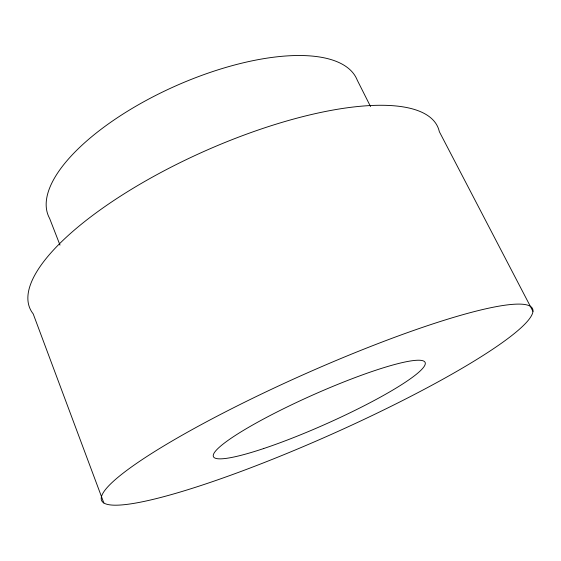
<?xml version="1.0" encoding="UTF-8"?>
<svg xmlns="http://www.w3.org/2000/svg" width="561" height="561" viewBox="0 0 561 561"><rect width="100%" height="100%" fill="white"/><g stroke="black" fill="none" stroke-linecap="round" stroke-linejoin="round"><path stroke-width="0.84" d="M532.95 311.334A235.865 32.973 -24 0 0 212.016 418.871A235.865 32.973 -24 0 0 206.294 483.743A235.865 32.973 -24 0 0 532.95 311.334L439.319 131.632A223.201 72.832 -24 0 0 202.493 152.094A223.201 72.832 -24 0 0 33.19 313.851L103.862 503.007M370.555 106.576L357.224 80.104A168.693 67.439 -24 0 0 173.91 86.717A168.693 67.439 -24 0 0 49.599 218.369L60.006 245.108M263.733 448.52A115.861 15.911 -24 0 0 425.266 363.893A115.861 15.911 -24 0 0 268.796 416.22A115.861 15.911 -24 0 0 263.733 448.52"/></g></svg>
